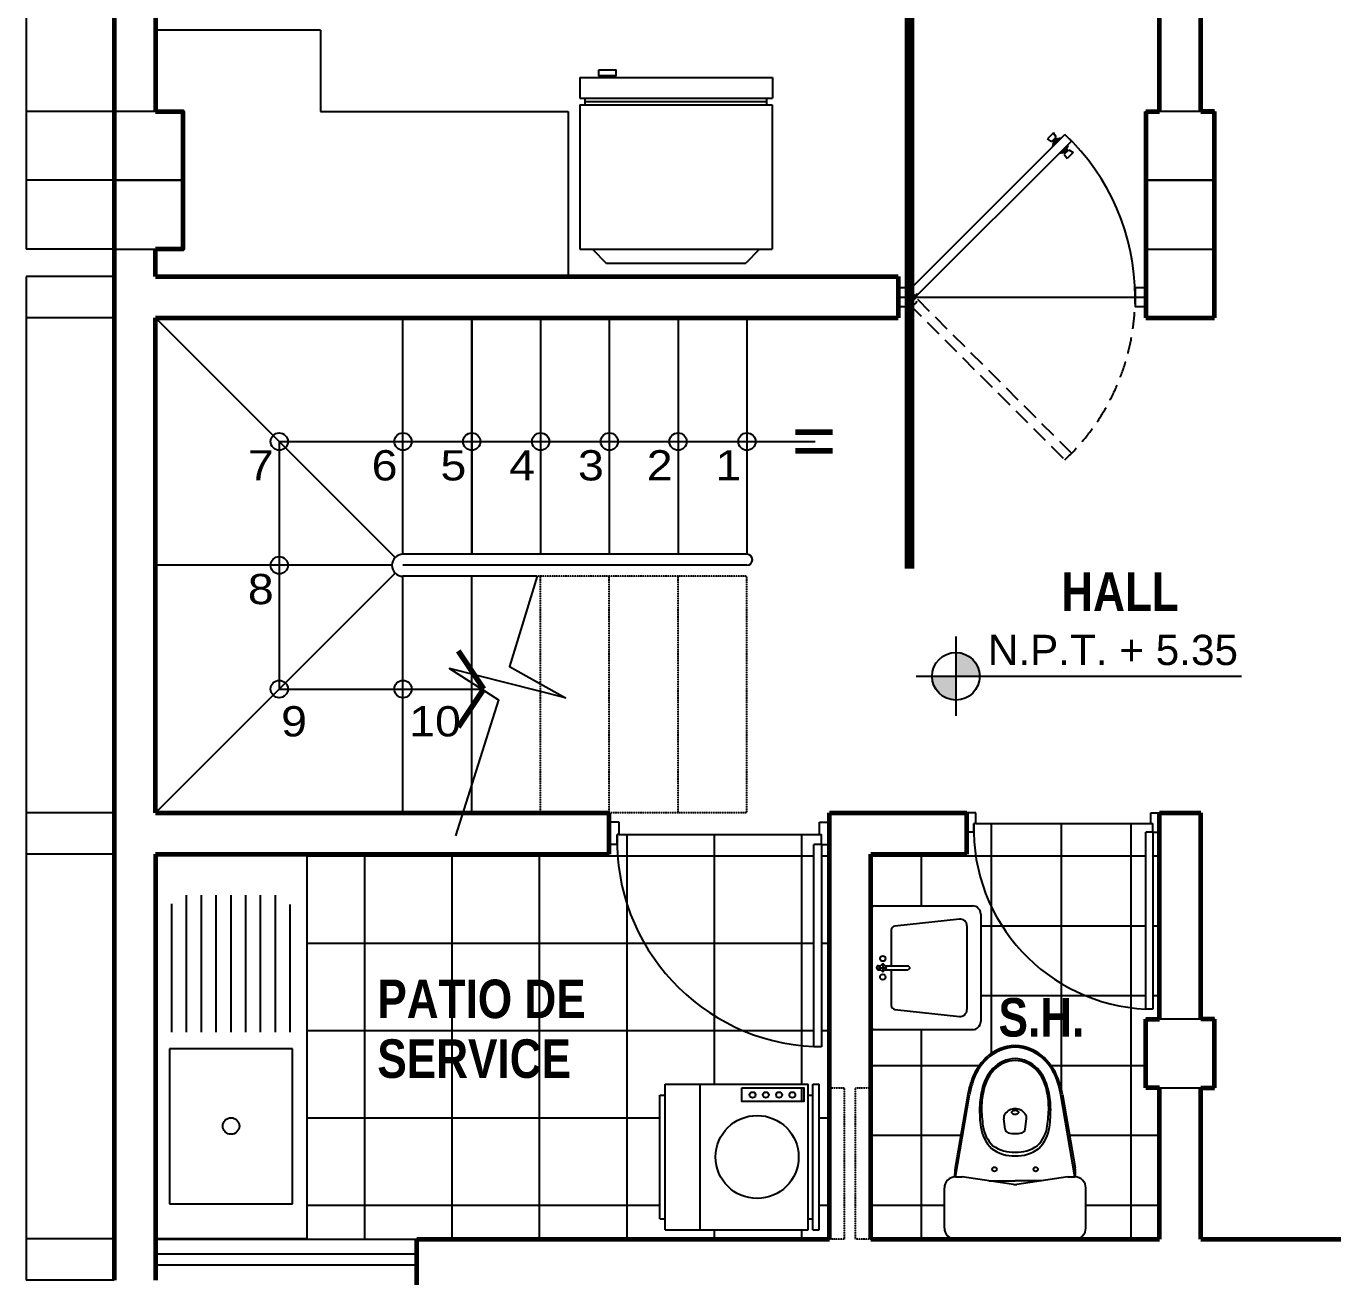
# Model space of a CAD drawing. Header units: millimetres. Extents: x -249630 to 95394, y -188036 to 109963.
# Drawn here: x -69887 to -63949, y 40556 to 46241 of the extents above; entities that cross this region are included whole.
import ezdxf

# ---------------------------------------------------------------- set-up
doc = ezdxf.new("R2010")
doc.units = ezdxf.units.MM
doc.header["$PDMODE"] = 2
doc.linetypes.add('ACAD_ISO04W100', pattern=[30, 24, -3, 0, -3])
doc.linetypes.add('DASHED2', pattern=[9.525, 6.35, -3.175])
for name, color, linetype in [('cotas', 1, 'Continuous'), ('Layer1', 2, 'Continuous'), ('Layer11', 30, 'Continuous'), ('Layer2', 8, 'Continuous'), ('Layer3', 3, 'Continuous'), ('Layer8', 8, 'Continuous'), ('PUERTAS', 14, 'Continuous'), ('SUBTITULOS', 90, 'Continuous'), ('TEXTOS', 11, 'Continuous'), ('VEREDA', 1, 'Continuous')]:
    doc.layers.add(name, color=color, linetype=linetype)
doc.layers.add('MUROS', color=6, linetype='Continuous', lineweight=60)
doc.styles.add('COTAS', font='arial.ttf', dxfattribs={"width": 1.1})
doc.styles.add('NIVEL', font='arial.ttf', dxfattribs={"width": 1.1, "height": 0.15})
doc.styles.add('SUBTITULOS(E)', font='swisscbi.ttf', dxfattribs={"oblique": 15, "height": 0.2})
doc.dimstyles.new('COTA1-50', dxfattribs={"dimscale": 0.5, "dimtxt": 0.22, "dimasz": 0.12, "dimexe": 0.08, "dimexo": 0.05, "dimgap": 0.076, "dimtad": 2, "dimzin": 4, "dimdsep": 46, "dimtxsty": 'COTAS', "dimblk": 'ARCHTICK', "dimcen": -0.1, "dimclrd": 141, "dimclre": 141, "dimclrt": 11, "dimadec": 0, "dimazin": 0, "dimtfac": 1, "dimtix": 1, "dimtmove": 1, "dimatfit": 3, "dimfxl": 1, "dimtolj": 1, "dimtzin": 0, "dimarcsym": 0})

# ---------------------------------------------------------------- blocks, each defined once
blk = doc.blocks.new('A$C69810C7B')
at = {"layer": 'PUERTAS', "color": 2}
for p, q in [((-0.99, -0.05), (-0.99, -0.15)), ((-0.945, -0.05), (-0.99, -0.05)), ((-0.945, -0.105), (-0.945, -0.05)), ((-0.045, -0.105), (-0.045, -0.05)), ((-0.045, -0.05), (0, -0.05)), ((0, -0.05), (0, -0.15)), ((-0.945, -0.105), (-0.955, -0.105)), ((-0.955, -0.15), (-0.955, -0.105)), ((-0.045, -0.105), (-0.035, -0.105)), ((-0.035, -0.15), (-0.035, -0.105)), ((-0.955, -0.15), (-0.99, -0.15)), ((-0.035, -0.15), (-0.07, -0.15)), ((-0.07, -1.06), (-0.07, -0.15)), ((-0.035, -0.15), (0, -0.15)), ((-0.035, -0.15), (-0.035, -1.06)), ((-0.035, -1.06), (-0.07, -1.06))]:
    blk.add_line(p, q, dxfattribs=at)
at = {"layer": 'PUERTAS', "color": 1}
blk.add_arc((-0.0268, -0.1318), 0.9286, 178.34796, 267.33498, dxfattribs=at)
blk = doc.blocks.new('INODRORO2')
at = {"ltscale": 0.8}
for p, q in [((0.04, 0.2572), (0.1856, 0.2572)), ((0, 0.2172), (0, -0.2172)), ((0.1983, 0.0057), (0.2256, 0.1922)), ((0.2256, 0.2172), (0.2256, 0.1922)), ((0.2256, 0.2163), (0.5242, 0.1658)), ((0.5259, 0.1716), (0.2588, 0.2177)), ((0.2115, 0.0957), (0.2115, -0.0001)), ((0.399, 0.0362), (0.4366, 0.0413)), ((0.2256, -0.1922), (0.1983, -0.0059)), ((0.2115, -0.0958), (0.2115, -0.0001)), ((0.399, -0.0364), (0.4366, -0.0415)), ((0.4785, -0.0001), (0.4785, -0.0001)), ((0.4785, -0.0001), (0.4785, -0.0001)), ((0.4785, -0.0001), (0.4785, -0.0001)), ((0.4785, -0.0001), (0.4785, -0.0001)), ((0.4785, -0.0001), (0.4785, -0.0001)), ((0.4785, -0.0001), (0.4785, -0.0001)), ((0.4785, -0.0001), (0.4785, -0.0001)), ((0.4785, -0.0001), (0.4785, -0.0001)), ((0.2256, -0.2165), (0.5242, -0.166)), ((0.5259, -0.1718), (0.2588, -0.2179)), ((0.2256, -0.1922), (0.2256, -0.2172)), ((0.04, -0.2572), (0.1856, -0.2572))]:
    blk.add_line(p, q, dxfattribs=at)
blk.add_lwpolyline([(0.4605, -0.0121, -0.139005), (0.4576, -0.0113, -0.107089), (0.4548, -0.0086, -0.080212), (0.4531, -0.0049, -0.06796), (0.4524, -0.0001, -0.06796), (0.4531, 0.0047, -0.080212), (0.4548, 0.0084, -0.107089), (0.4576, 0.0111, -0.139005), (0.4605, 0.0119, -0.139005), (0.4634, 0.0111, -0.107089), (0.4662, 0.0084, -0.080212), (0.4679, 0.0047, -0.06796), (0.4685, -0.0001, -0.06796), (0.4679, -0.0049, -0.080212), (0.4662, -0.0086, -0.107089), (0.4634, -0.0113, -0.139005)], format="xyb", close=True, dxfattribs=at)
for centre in [(0.2535, 0.0749), (0.2535, -0.0751)]:
    blk.add_circle(centre, 0.008, dxfattribs=at)
for centre, radius, start, end in [((0.04, 0.2172), 0.04, 90, 180), ((0.1856, 0.2172), 0.04, 0, 90), ((0.2332, 0.0699), 0.15, 80.2071, 92.9611), ((0.4756, -0.1224), 0.2923, 71.5678, 80.4152), ((0.4756, -0.12), 0.2959, 71.1915, 80.2071), ((0.5113, -0.0365), 0.1997, 43.8873, 73.4946), ((0.511, -0.0368), 0.2058, 43.507, 73.073), ((0.4242, -0.0065), 0.1323, 97.705, 135.6982), ((0.4275, -0.005), 0.1229, 97.7071, 135.993), ((0.4679, -0.2993), 0.4284, 88.5821, 98.2413), ((0.4812, -0.365), 0.487, 90.3239, 98.295), ((0.4752, -0.1504), 0.2793, 75.0071, 89.3331), ((0.4751, -0.1588), 0.2808, 75.8067, 89.3181), ((0.5132, -0.0331), 0.1497, 47.8845, 78.1333), ((0.5129, -0.0338), 0.157, 47.1692, 77.2746), ((0.5383, -0.0064), 0.1593, 2.2523, 42.8254), ((0.5388, -0.0064), 0.1648, 2.1936, 42.4727), ((0.4342, 0.0057), 0.1319, 142.554, 182.5334), ((0.4535, 0.0032), 0.1381, 145.9958, 181.3648), ((0.5342, -0.0059), 0.1154, 2.8715, 46.5577), ((0.5349, -0.006), 0.1217, 2.76, 45.8858), ((0.2379, -0.0001), 0.04, 171.6858, 188.3224), ((0.4886, -0.0001), 0.1051, 166.2304, 180), ((0.4011, 0.0213), 0.015, 97.7652, 166.2304), ((0.44, 0.0166), 0.025, 53.8168, 97.7652), ((0.4278, -0.0001), 0.0456, 0, 53.8168), ((0.4342, -0.0059), 0.1319, 177.4666, 217.446), ((0.4535, -0.0034), 0.1381, 178.6352, 214.0042), ((0.4886, -0.0001), 0.1051, 180, 193.7696), ((0.4011, -0.0215), 0.015, 193.7696, 262.2348), ((0.44, -0.0168), 0.025, 262.2348, 306.1832), ((0.4278, -0.0001), 0.0456, 306.1832, 0), ((0.5342, 0.0057), 0.1154, 313.4423, 357.1285), ((0.5349, 0.0058), 0.1217, 314.1142, 357.24), ((0.5383, 0.0062), 0.1593, 317.1746, 357.7477), ((0.5388, 0.0062), 0.1648, 317.5273, 357.8064), ((0.4242, 0.0063), 0.1323, 224.3018, 262.295), ((0.4275, 0.0048), 0.1229, 224.007, 262.2929), ((0.5132, 0.0329), 0.1497, 281.8667, 312.1155), ((0.5129, 0.0336), 0.157, 282.7254, 312.8308), ((0.4679, 0.2991), 0.4284, 261.7587, 271.4179), ((0.4812, 0.3649), 0.487, 261.705, 269.6761), ((0.4751, 0.1586), 0.2808, 270.6819, 284.1933), ((0.4752, 0.1502), 0.2793, 270.6669, 284.9929), ((0.5113, 0.0363), 0.1997, 286.5054, 316.1127), ((0.511, 0.0366), 0.2058, 286.927, 316.493), ((0.4756, 0.1222), 0.2923, 279.5848, 288.4322), ((0.4756, 0.1198), 0.2959, 279.7929, 288.8085), ((0.04, -0.2172), 0.04, 180, 270), ((0.1856, -0.2172), 0.04, 270, 0), ((0.2332, -0.0701), 0.15, 267.034, 279.7929)]:
    blk.add_arc(centre, radius, start, end, dxfattribs=at)
blk = doc.blocks.new('102-lav')
for p, q in [((0.42, 0), (0, 0)), ((-0.015, -0.015), (-0.015, -0.37)), ((0.21, -0.0289), (0.195, -0.0439)), ((0.195, -0.0439), (0.21, -0.0589)), ((0.225, -0.0439), (0.195, -0.0439)), ((0.2025, -0.0289), (0.2025, -0.0364)), ((0.21, -0.0289), (0.21, -0.0589)), ((0.225, -0.0439), (0.21, -0.0289)), ((0.21, -0.0589), (0.225, -0.0439)), ((0.2175, -0.0289), (0.2175, -0.0364)), ((0.435, -0.015), (0.435, -0.37)), ((0.0585, -0.0884), (0.033, -0.3223)), ((0.2025, -0.075), (0.0735, -0.075)), ((0.2025, -0.0514), (0.2025, -0.1364)), ((0.2175, -0.0514), (0.2175, -0.1364)), ((0.3465, -0.075), (0.2175, -0.075)), ((0.387, -0.3223), (0.3615, -0.0884)), ((0.21, -0.1439), (0.2025, -0.1364)), ((0.21, -0.1439), (0.2175, -0.1364)), ((0.3621, -0.35), (0.0579, -0.35)), ((0.405, -0.4), (0.015, -0.4))]:
    blk.add_line(p, q)
for centre in [(0.1764, -0.0439), (0.2436, -0.0439)]:
    blk.add_circle(centre, 0.01)
for centre, radius, start, end in [((0, -0.015), 0.015, 90, 180), ((0.42, -0.015), 0.015, 0, 90), ((0.21, -0.0289), 0.0075, 0, 180), ((0.0735, -0.09), 0.015, 90, 173.7742), ((0.3465, -0.09), 0.015, 6.2258, 90), ((0.0579, -0.325), 0.025, 173.7742, 270), ((0.3621, -0.325), 0.025, 270, 6.2258), ((0.015, -0.37), 0.03, 180, 270), ((0.405, -0.37), 0.03, 270, 0)]:
    blk.add_arc(centre, radius, start, end)
blk = doc.blocks.new('A$C7D3E3FD6')
for p, q in [((0.02, 0.5292), (0.54, 0.5292)), ((0.02, 0), (0.02, 0.5292)), ((0.1455, 0.5292), (0.1455, 0)), ((0.54, 0), (0.54, 0.5292)), ((0.556, 0.5292), (0.58, 0.5292)), ((0.556, 0), (0.556, 0.5292)), ((0.58, 0), (0.58, 0.5292)), ((0, 0.4892), (0.02, 0.4892)), ((0, 0.04), (0, 0.4892)), ((0.54, 0.4892), (0.556, 0.4892)), ((0, 0.04), (0.02, 0.04)), ((0.02, 0), (0.54, 0)), ((0.54, 0.04), (0.556, 0.04)), ((0.556, 0), (0.58, 0))]:
    blk.add_line(p, q)
blk.add_lwpolyline([(0.2985, 0.5163), (0.5238, 0.5163), (0.5238, 0.466), (0.2985, 0.466)], close=True)
for centre, radius in [((0.3375, 0.4902), 0.0107), ((0.3856, 0.4902), 0.0107), ((0.4338, 0.4902), 0.0107), ((0.4819, 0.4902), 0.0107), ((0.3539, 0.2646), 0.1509)]:
    blk.add_circle(centre, radius)
blk = doc.blocks.new('lavadero-patio')
at = {"ltscale": 0.5}
for p, q in [((-11.1344, -5.5994), (-9.7356, -5.5994)), ((-11.1344, -6.1494), (-11.1344, -5.5994)), ((-9.7356, -5.5994), (-9.7356, -6.1494)), ((-10.4437, -5.6507), (-11.0082, -5.6507)), ((-11.0082, -5.6507), (-11.0082, -6.098)), ((-10.4437, -6.098), (-10.4437, -5.6507)), ((-10.3836, -5.6593), (-9.9167, -5.6593)), ((-10.3836, -5.713), (-9.8855, -5.713)), ((-10.3836, -5.7668), (-9.8855, -5.7668)), ((-10.3836, -5.8206), (-9.8855, -5.8206)), ((-10.3836, -5.8743), (-9.8855, -5.8743)), ((-10.3836, -5.9281), (-9.8855, -5.9281)), ((-10.3836, -5.9819), (-9.8855, -5.9819)), ((-10.3836, -6.0356), (-9.8855, -6.0356)), ((-11.0082, -6.098), (-10.4437, -6.098)), ((-10.3836, -6.0894), (-9.9191, -6.0894)), ((-9.7356, -6.1494), (-11.1344, -6.1494))]:
    blk.add_line(p, q, dxfattribs=at)
blk.add_circle((-10.7247, -5.8744), 0.0302, dxfattribs=at)
blk = doc.blocks.new('Ref1')
for p, q in [((-0.3498, 0.675), (0.3502, 0.675)), ((-0.3498, 0.675), (-0.3498, 0.6)), ((0.3502, 0.675), (0.3502, 0.6)), ((-0.35, 0.575), (0.35, 0.575)), ((-0.35, 0.575), (-0.35, 0.05)), ((-0.3498, 0.6), (0.3502, 0.6)), ((-0.3298, 0.575), (-0.3298, 0.6)), ((-0.3298, 0.5875), (0.3302, 0.5875)), ((0.3302, 0.575), (0.3302, 0.6)), ((0.35, 0.575), (0.35, 0.05)), ((-0.35, 0.05), (0.35, 0.05)), ((-0.3035, 0.05), (-0.2542, 0)), ((0.3035, 0.05), (0.2542, 0)), ((-0.2542, 0), (0.2542, 0))]:
    blk.add_line(p, q)
blk.add_lwpolyline([(-0.2813, 0.7017), (-0.2813, 0.6823), (-0.2178, 0.6823), (-0.2178, 0.7017)], close=True)
blk = doc.blocks.new('A$C32BB2099')
at = {"layer": 'PUERTAS', "color": 2}
blk.add_line((-0.956, -0.4165), (-0.9808, -0.442), dxfattribs=at)
at = {"layer": 'PUERTAS', "color": 1}
for p, q in [((-0.9407, -0.4319), (-0.9398, -0.431)), ((-0.9101, -0.4607), (-0.9398, -0.431)), ((-0.9398, -0.431), (-0.9294, -0.4341)), ((-0.9294, -0.4341), (-0.9272, -0.4319)), ((-0.9132, -0.4503), (-0.9294, -0.4341)), ((-0.9254, -0.4337), (-0.9272, -0.4319)), ((-0.9254, -0.4337), (-0.9231, -0.4314)), ((-0.9128, -0.4463), (-0.9254, -0.4337)), ((-0.9231, -0.4269), (-0.9123, -0.4107)), ((-0.9195, -0.4305), (-0.9231, -0.4269)), ((-0.9218, -0.4328), (-0.9231, -0.4314)), ((-0.9218, -0.4328), (-0.9195, -0.4305)), ((-0.9119, -0.4427), (-0.9218, -0.4328)), ((-0.9096, -0.4404), (-0.9195, -0.4305)), ((-0.9128, -0.4463), (-0.9105, -0.444)), ((-0.9128, -0.4463), (-0.911, -0.4481)), ((-0.9123, -0.4107), (-0.8898, -0.4332)), ((-0.9119, -0.4427), (-0.9096, -0.4404)), ((-0.9119, -0.4427), (-0.9105, -0.444)), ((-0.9096, -0.4404), (-0.906, -0.444)), ((-0.906, -0.444), (-0.8898, -0.4332)), ((-0.9707, -0.4746), (-0.9869, -0.4854)), ((-0.9869, -0.4854), (-0.9644, -0.5079)), ((-0.9671, -0.4782), (-0.9707, -0.4746)), ((-0.9649, -0.4759), (-0.9671, -0.4782)), ((-0.9572, -0.4881), (-0.9671, -0.4782)), ((-0.9658, -0.457), (-0.9667, -0.4579)), ((-0.937, -0.4876), (-0.9667, -0.4579)), ((-0.9667, -0.4579), (-0.9635, -0.4683)), ((-0.964, -0.4723), (-0.9662, -0.4746)), ((-0.9649, -0.4759), (-0.9662, -0.4746)), ((-0.9635, -0.4683), (-0.9658, -0.4705)), ((-0.964, -0.4723), (-0.9658, -0.4705)), ((-0.955, -0.4858), (-0.9649, -0.4759)), ((-0.9536, -0.4917), (-0.9644, -0.5079)), ((-0.9514, -0.4849), (-0.964, -0.4723)), ((-0.9473, -0.4845), (-0.9635, -0.4683)), ((-0.955, -0.4858), (-0.9572, -0.4881)), ((-0.9572, -0.4881), (-0.9536, -0.4917)), ((-0.955, -0.4858), (-0.9536, -0.4872)), ((-0.9514, -0.4849), (-0.9536, -0.4872)), ((-0.9514, -0.4849), (-0.9496, -0.4867)), ((-0.9473, -0.4845), (-0.9496, -0.4867)), ((-0.937, -0.4876), (-0.9473, -0.4845)), ((-0.9361, -0.4867), (-0.937, -0.4876)), ((-0.9258, -0.4467), (-0.9258, -0.4467)), ((-0.9258, -0.4467), (-0.9258, -0.4467)), ((-0.9132, -0.4503), (-0.911, -0.4481)), ((-0.9101, -0.4607), (-0.9132, -0.4503)), ((-0.911, -0.4616), (-0.9101, -0.4607))]:
    blk.add_line(p, q, dxfattribs=at)
at = {"layer": 'PUERTAS', "color": 2}
for points in [[(-0.3281, -0.1345), (-0.3981, -0.1345), (-0.3981, -0.1745), (-0.3981, -0.1745), (-0.3981, -0.1745), (-0.3281, -0.1745)], [(-0.3281, -1.0345), (-0.3981, -1.0345), (-0.3981, -1.0745), (-0.3981, -1.0745), (-0.3981, -1.0745), (-0.3281, -1.0745)]]:
    blk.add_lwpolyline(points, close=True, dxfattribs=at)
blk.add_lwpolyline([(-0.956, -0.4165), (-0.3651, -1.0074), (-0.3903, -1.0325), (-0.9808, -0.442)], dxfattribs=at)
at = {"layer": 'PUERTAS', "color": 1, "linetype": 'DASHED2', "ltscale": 0.01}
blk.add_lwpolyline([(0.2297, -0.4165), (-0.3611, -1.0074), (-0.336, -1.0325), (0.2546, -0.442)], dxfattribs=at)
blk.add_lwpolyline([(-0.3558, -1.0345), (-0.3704, -1.0345), (-0.3704, -1.022), (-0.3558, -1.022)], close=True, dxfattribs=at)
for centre in [(-0.3777, -1.02), (-0.3485, -1.02)]:
    blk.add_circle(centre, 0.0146, dxfattribs=at)
at = {"layer": 'PUERTAS', "color": 1}
blk.add_arc((-0.3651, -1.0189), 0.8438, 89.8648, 136.8608, dxfattribs=at)
at = {"layer": 'PUERTAS', "color": 1, "linetype": 'DASHED2', "ltscale": 0.01}
blk.add_arc((-0.3611, -1.0189), 0.8438, 43.1392, 90.1352, dxfattribs=at)
blk = doc.blocks.new('_ArchTick')
at = {"color": 0, "linetype": 'ByBlock', "const_width": 0.15}
blk.add_lwpolyline([(-0.5, -0.5), (0.5, 0.5)], dxfattribs=at)
blk = doc.blocks.new('*D133')
at = {"layer": 'cotas', "color": 141, "lineweight": -2, "transparency": 16777216}
for p, q in [((-69486.9, 48102.8), (-69886.6, 48102.8)), ((-69886.6, 48102.8), (-69886.6, 45852.8)), ((-69486.9, 45852.8), (-69886.6, 45852.8))]:
    blk.add_line(p, q, dxfattribs=at)
at = {"layer": 'Defpoints', "color": 0, "transparency": 16777216}
for p in [(-69486.9, 48102.8), (-69886.6, 45852.8), (-69486.9, 45852.8)]:
    blk.add_point(p, dxfattribs=at)
at = {"layer": 'cotas', "color": 141, "lineweight": -2, "transparency": 16777216, "xscale": 0.06, "yscale": 0.06, "zscale": 0.06}
for p, rotation in [((-69886.6, 48102.8), 90), ((-69886.6, 45852.8), 270)]:
    blk.add_blockref('_ArchTick', p, dxfattribs=dict(at, rotation=rotation))
at = {"layer": 'cotas', "color": 11, "transparency": 16777216, "insert": (-69886.7, 46977.8), "char_height": 0.11, "attachment_point": 5, "rotation": 90, "style": 'COTAS'}
blk.add_mtext('\\A1;2250.00', dxfattribs=at)
blk = doc.blocks.new('*D134')
at = {"layer": 'cotas', "color": 141, "lineweight": -2, "transparency": 16777216}
for p, q in [((-69486.9, 45852.8), (-69886.6, 45852.8)), ((-69886.6, 45852.8), (-69886.6, 45540.3)), ((-69486.9, 45540.3), (-69886.6, 45540.3))]:
    blk.add_line(p, q, dxfattribs=at)
at = {"layer": 'Defpoints', "color": 0, "transparency": 16777216}
for p in [(-69486.9, 45852.8), (-69886.6, 45540.3), (-69486.9, 45540.3)]:
    blk.add_point(p, dxfattribs=at)
at = {"layer": 'cotas', "color": 141, "lineweight": -2, "transparency": 16777216, "xscale": 0.06, "yscale": 0.06, "zscale": 0.06}
for p, rotation in [((-69886.6, 45852.8), 90), ((-69886.6, 45540.3), 270)]:
    blk.add_blockref('_ArchTick', p, dxfattribs=dict(at, rotation=rotation))
at = {"layer": 'cotas', "color": 11, "transparency": 16777216, "insert": (-69886.7, 45696.5), "char_height": 0.11, "attachment_point": 5, "rotation": 90, "style": 'COTAS'}
blk.add_mtext('\\A1;312.50', dxfattribs=at)
blk = doc.blocks.new('*D135')
at = {"layer": 'cotas', "color": 141, "lineweight": -2, "transparency": 16777216}
for p, q in [((-69486.9, 45540.3), (-69886.6, 45540.3)), ((-69886.6, 45540.3), (-69886.6, 45227.8)), ((-69486.9, 45227.8), (-69886.6, 45227.8))]:
    blk.add_line(p, q, dxfattribs=at)
at = {"layer": 'Defpoints', "color": 0, "transparency": 16777216}
for p in [(-69486.9, 45540.3), (-69886.6, 45227.8), (-69486.9, 45227.8)]:
    blk.add_point(p, dxfattribs=at)
at = {"layer": 'cotas', "color": 141, "lineweight": -2, "transparency": 16777216, "xscale": 0.06, "yscale": 0.06, "zscale": 0.06}
for p, rotation in [((-69886.6, 45540.3), 90), ((-69886.6, 45227.8), 270)]:
    blk.add_blockref('_ArchTick', p, dxfattribs=dict(at, rotation=rotation))
at = {"layer": 'cotas', "color": 11, "transparency": 16777216, "insert": (-69886.7, 45384), "char_height": 0.11, "attachment_point": 5, "rotation": 90, "style": 'COTAS'}
blk.add_mtext('\\A1;312.50', dxfattribs=at)
blk = doc.blocks.new('*D136')
at = {"layer": 'cotas', "color": 141, "lineweight": -2, "transparency": 16777216}
for p, q in [((-69486.9, 45102.8), (-69886.6, 45102.8)), ((-69886.6, 45102.8), (-69886.6, 44915.3)), ((-69486.9, 44915.3), (-69886.6, 44915.3))]:
    blk.add_line(p, q, dxfattribs=at)
at = {"layer": 'Defpoints', "color": 0, "transparency": 16777216}
for p in [(-69486.9, 45102.8), (-69886.6, 44915.3), (-69486.9, 44915.3)]:
    blk.add_point(p, dxfattribs=at)
at = {"layer": 'cotas', "color": 141, "lineweight": -2, "transparency": 16777216, "xscale": 0.06, "yscale": 0.06, "zscale": 0.06}
for p, rotation in [((-69886.6, 45102.8), 90), ((-69886.6, 44915.3), 270)]:
    blk.add_blockref('_ArchTick', p, dxfattribs=dict(at, rotation=rotation))
at = {"layer": 'cotas', "color": 11, "transparency": 16777216, "insert": (-69886.7, 44915.3), "char_height": 0.11, "attachment_point": 5, "rotation": 90, "style": 'COTAS'}
blk.add_mtext('\\A1;187.50', dxfattribs=at)
blk = doc.blocks.new('*D137')
at = {"layer": 'cotas', "color": 141, "lineweight": -2, "transparency": 16777216}
for p, q in [((-69486.9, 44915.3), (-69886.6, 44915.3)), ((-69886.6, 44915.3), (-69886.6, 42665.3)), ((-69486.9, 42665.3), (-69886.6, 42665.3))]:
    blk.add_line(p, q, dxfattribs=at)
at = {"layer": 'Defpoints', "color": 0, "transparency": 16777216}
for p in [(-69486.9, 44915.3), (-69886.6, 42665.3), (-69486.9, 42665.3)]:
    blk.add_point(p, dxfattribs=at)
at = {"layer": 'cotas', "color": 141, "lineweight": -2, "transparency": 16777216, "xscale": 0.06, "yscale": 0.06, "zscale": 0.06}
for p, rotation in [((-69886.6, 44915.3), 90), ((-69886.6, 42665.3), 270)]:
    blk.add_blockref('_ArchTick', p, dxfattribs=dict(at, rotation=rotation))
at = {"layer": 'cotas', "color": 11, "transparency": 16777216, "insert": (-69886.7, 43790.3), "char_height": 0.11, "attachment_point": 5, "rotation": 90, "style": 'COTAS'}
blk.add_mtext('\\A1;2250.00', dxfattribs=at)
blk = doc.blocks.new('*D138')
at = {"layer": 'cotas', "color": 141, "lineweight": -2, "transparency": 16777216}
for p, q in [((-69486.9, 42665.3), (-69886.6, 42665.3)), ((-69886.6, 42665.3), (-69886.6, 42477.8)), ((-69486.9, 42477.8), (-69886.6, 42477.8))]:
    blk.add_line(p, q, dxfattribs=at)
at = {"layer": 'Defpoints', "color": 0, "transparency": 16777216}
for p in [(-69486.9, 42665.3), (-69886.6, 42477.8), (-69486.9, 42477.8)]:
    blk.add_point(p, dxfattribs=at)
at = {"layer": 'cotas', "color": 141, "lineweight": -2, "transparency": 16777216, "xscale": 0.06, "yscale": 0.06, "zscale": 0.06}
for p, rotation in [((-69886.6, 42665.3), 90), ((-69886.6, 42477.8), 270)]:
    blk.add_blockref('_ArchTick', p, dxfattribs=dict(at, rotation=rotation))
at = {"layer": 'cotas', "color": 11, "transparency": 16777216, "insert": (-69886.7, 42571.5), "char_height": 0.11, "attachment_point": 5, "rotation": 90, "style": 'COTAS'}
blk.add_mtext('\\A1;187.50', dxfattribs=at)
blk = doc.blocks.new('*D139')
at = {"layer": 'cotas', "color": 141, "lineweight": -2, "transparency": 16777216}
for p, q in [((-69486.9, 42477.8), (-69886.6, 42477.8)), ((-69886.6, 42477.8), (-69886.6, 40727.8)), ((-69486.9, 40727.8), (-69886.6, 40727.8))]:
    blk.add_line(p, q, dxfattribs=at)
at = {"layer": 'Defpoints', "color": 0, "transparency": 16777216}
for p in [(-69486.9, 42477.8), (-69886.6, 40727.8), (-69486.9, 40727.8)]:
    blk.add_point(p, dxfattribs=at)
at = {"layer": 'cotas', "color": 141, "lineweight": -2, "transparency": 16777216, "xscale": 0.06, "yscale": 0.06, "zscale": 0.06}
for p, rotation in [((-69886.6, 42477.8), 90), ((-69886.6, 40727.8), 270)]:
    blk.add_blockref('_ArchTick', p, dxfattribs=dict(at, rotation=rotation))
at = {"layer": 'cotas', "color": 11, "transparency": 16777216, "insert": (-69886.7, 41602.8), "char_height": 0.11, "attachment_point": 5, "rotation": 90, "style": 'COTAS'}
blk.add_mtext('\\A1;1750.00', dxfattribs=at)
blk = doc.blocks.new('*D140')
at = {"layer": 'cotas', "color": 141, "lineweight": -2, "transparency": 16777216}
for p, q in [((-69486.9, 40727.8), (-69886.6, 40727.8)), ((-69886.6, 40727.8), (-69886.6, 40540.3)), ((-69486.9, 40540.3), (-69886.6, 40540.3))]:
    blk.add_line(p, q, dxfattribs=at)
at = {"layer": 'Defpoints', "color": 0, "transparency": 16777216}
for p in [(-69486.9, 40727.8), (-69886.6, 40540.3), (-69486.9, 40540.3)]:
    blk.add_point(p, dxfattribs=at)
at = {"layer": 'cotas', "color": 141, "lineweight": -2, "transparency": 16777216, "xscale": 0.06, "yscale": 0.06, "zscale": 0.06}
for p, rotation in [((-69886.6, 40727.8), 90), ((-69886.6, 40540.3), 270)]:
    blk.add_blockref('_ArchTick', p, dxfattribs=dict(at, rotation=rotation))
at = {"layer": 'cotas', "color": 11, "transparency": 16777216, "insert": (-69886.7, 40634), "char_height": 0.11, "attachment_point": 5, "rotation": 90, "style": 'COTAS'}
blk.add_mtext('\\A1;187.50', dxfattribs=at)

msp = doc.modelspace()

# ---------------------------------------------------------------- hatches: boundary and pattern name
at = {"layer": 'Layer1'}
h = msp.add_hatch(color=256, dxfattribs=at)
h.paths.add_polyline_path([(-65662.088, 43393.893), (-65662.088, 43285.718), (-65553.913, 43285.718, 0.41421358)])
h.paths.add_polyline_path([(-65662.088, 43285.718), (-65770.264, 43285.718, 0.41421349), (-65662.088, 43177.542)])
at = {"layer": 'Layer2'}
h = msp.add_hatch(dxfattribs=at)
h.set_pattern_fill('ANSI37', color=256, scale=100, angle=45, style=0)
h.set_pattern_definition([(90, (-235363, -222643.12), (-317.5, 3e-14), []), (180, (-235363, -222643.12), (-3e-14, -317.5), [])])
h.paths.add_polyline_path([(-64798.771, 42576.889), (-64767.837, 42576.889), (-64767.837, 42616.662), (-64776.675, 42616.662), (-65572.13, 42616.662), (-65580.968, 42616.662), (-65580.968, 42576.889), (-65581.151, 42576.889, 0.39496956), (-64798.771, 41773.191)])
h.paths.add_polyline_path([(-64799.403, 41415.273), (-64799.403, 41727.773), (-64736.903, 41727.773), (-64736.903, 42576.889), (-64767.837, 42576.889), (-64767.837, 41772.596), (-64798.771, 41772.596), (-64798.771, 41773.191, -0.39496956), (-65581.151, 42576.889), (-65611.903, 42576.889), (-65611.903, 42477.773), (-66049.403, 42477.773), (-66049.403, 42223.111, -0.41421356), (-66030.653, 42241.861), (-65586.903, 42241.861, -0.41421356), (-65549.403, 42204.361), (-65549.403, 41716.861, -0.41421356), (-65586.903, 41679.361), (-66030.653, 41679.361, -0.41421356), (-66049.403, 41698.111), (-66049.403, 40727.773), (-65664.615, 40727.773, -0.41421356), (-65714.615, 40777.773), (-65714.615, 40959.741, -0.39577463), (-65667.781, 41009.641, -0.05570751), (-65665.299, 41051.218), (-65607.66, 41385.16, -0.03935817), (-65593.3, 41441.494, -0.12972671), (-65524.282, 41553.201, -0.17758316), (-65393.032, 41607.119, -0.17758316), (-65261.782, 41553.201, -0.12972671), (-65192.763, 41441.494, -0.03935817), (-65178.403, 41385.16), (-65120.764, 41051.218, -0.05572879), (-65118.283, 41009.625, -0.39437778), (-65071.69, 40959.741), (-65071.69, 40777.773, -0.41421356), (-65121.69, 40727.773), (-64736.903, 40727.773), (-64736.903, 41415.273)])
h.paths.add_polyline_path([(-65514.371, 41597.756), (-65031.985, 41597.756), (-65031.985, 41873.211), (-65514.371, 41873.211)], flags=24)
h = msp.add_hatch(dxfattribs=at)
h.set_pattern_fill('ANSI37', color=256, scale=125, angle=45, style=0, double=1)
h.set_pattern_definition([(90, (-231859.96, -222643.1), (-396.875, 7e-14), []), (180, (-231859.96, -222643.1), (-7e-14, -396.875), [])])
h.paths.add_polyline_path([(-66307.61, 42521.018), (-66272.256, 42521.018), (-66272.256, 42566.472), (-66282.357, 42566.472), (-67191.448, 42566.472), (-67201.549, 42566.472), (-67201.549, 42521.018), (-67201.758, 42521.018, 0.39496956), (-66307.61, 41602.506)])
h.paths.add_polyline_path([(-68611.903, 42477.773), (-68611.902, 40727.773), (-68111.903, 40727.773), (-66236.903, 40727.773), (-66236.903, 42521.018), (-66272.256, 42521.018), (-66272.256, 41601.826), (-66307.61, 41601.826), (-66307.61, 41602.506, -0.39496956), (-67201.758, 42521.018), (-67236.903, 42521.018), (-67236.903, 42477.773)])
h.paths.add_polyline_path([(-66982.86, 41431.403), (-66332.86, 41431.403), (-66332.86, 41381.403), (-66312.86, 41381.403), (-66312.86, 41431.403), (-66282.86, 41431.403), (-66282.86, 40769.853), (-66312.86, 40769.853), (-66312.86, 40819.853), (-66332.86, 40819.853), (-66332.86, 40769.853), (-66982.86, 40769.853), (-66982.86, 40819.853), (-67007.86, 40819.853), (-67007.86, 41381.403), (-66982.86, 41381.403)], flags=16)
h.paths.add_polyline_path([(-66634.702, 41415.243), (-66353.147, 41415.243), (-66353.147, 41352.311), (-66634.702, 41352.311)], flags=0)
h.paths.add_polyline_path([(-66572.632, 41382.619, -1), (-66599.374, 41382.619, -1)], flags=0)
h.paths.add_polyline_path([(-68336.829, 41410.099), (-67340.465, 41410.099), (-67340.465, 41685.553), (-68336.829, 41685.553)], flags=24)
h.paths.add_polyline_path([(-68339.783, 41682.048), (-67368.193, 41682.048), (-67368.193, 41956.821), (-68339.783, 41956.821)], flags=24)

# ---------------------------------------------------------------- linework, layer by layer
at = {"layer": 'Layer1'}
for p, q in [((-65662.088, 43465.95), (-65662.088, 43105.486)), ((-65842.32, 43285.718), (-64365.181, 43285.718))]:
    msp.add_line(p, q, dxfattribs=at)
at = {"layer": 'Layer1', "linetype": 'Continuous'}
msp.add_line((-69299.403, 40727.773), (-68111.903, 40727.773), dxfattribs=at)
at = {"layer": 'Layer1'}
msp.add_circle((-65662.088, 43285.718), 108.176, dxfattribs=at)
at = {"layer": 'Layer11'}
for p, q in [((-68549.403, 46223.255), (-68549.403, 45852.773)), ((-68549.403, 45852.773), (-67424.403, 45852.773)), ((-66611.903, 43840.273), (-68174.403, 43840.273)), ((-66611.903, 43790.273), (-68174.403, 43790.273))]:
    msp.add_line(p, q, dxfattribs=at)
for points in [[(-68549.403, 46223.255), (-69299.403, 46223.255)], [(-67424.403, 45852.773), (-67424.403, 45102.773)], [(-67564.735, 43740.273), (-68174.403, 43740.273)]]:
    msp.add_lwpolyline(points, dxfattribs=at)
for centre, radius, start, end in [((-68174.403, 43790.273), 50, 90, 270), ((-66611.903, 43815.273), 25, 270, 90)]:
    msp.add_arc(centre, radius, start, end, dxfattribs=at)
at = {"layer": 'Layer2'}
for points in [[(-65572.13, 42616.662), (-64776.675, 42616.662)], [(-67191.448, 42566.472), (-66282.357, 42566.472)]]:
    msp.add_lwpolyline(points, dxfattribs=at)
at = {"layer": 'Layer3', "linetype": 'ACAD_ISO04W100', "ltscale": 0.025, "const_width": 43.75}
msp.add_lwpolyline([(-65873.175, 48992.963), (-65873.175, 43774.33)], dxfattribs=at)
at = {"layer": 'Layer8'}
for points in [[(-65924.403, 45009.023), (-64799.403, 45009.023)], [(-68736.903, 44352.773), (-66302.324, 44352.773)], [(-68736.903, 44352.773), (-68736.903, 43227.773), (-67807.401, 43227.773)]]:
    msp.add_lwpolyline(points, dxfattribs=at)
at = {"layer": 'Layer8', "const_width": 25}
for points in [[(-66222.358, 44395.142), (-66392.041, 44395.142)], [(-66222.358, 44310.403), (-66392.041, 44310.403)], [(-67807.401, 43227.773), (-67923.059, 43400.873)], [(-67807.401, 43227.773), (-67923.059, 43054.672)]]:
    msp.add_lwpolyline(points, dxfattribs=at)
at = {"layer": 'Layer8'}
for centre in [(-68736.903, 44352.773), (-68174.403, 44352.773), (-67861.903, 44352.773), (-67549.403, 44352.773), (-67236.903, 44352.773), (-66924.403, 44352.773), (-66611.903, 44352.773), (-68736.903, 43790.273), (-68736.903, 43227.773), (-68174.403, 43227.773)]:
    msp.add_circle(centre, 39.372, dxfattribs=at)
at = {"layer": 'MUROS'}
for p, q in [((-69486.903, 48415.273), (-69486.903, 40540.273)), ((-69299.403, 48102.773), (-69299.403, 45852.773)), ((-64736.903, 45852.773), (-64736.903, 48102.773)), ((-64549.403, 45852.773), (-64549.403, 48102.773)), ((-64799.403, 45852.773), (-64799.403, 44915.273)), ((-64799.403, 45852.773), (-64736.903, 45852.773)), ((-64486.903, 45852.773), (-64549.403, 45852.773)), ((-64549.403, 45852.773), (-64486.903, 45852.773)), ((-64486.903, 44915.273), (-64486.903, 45852.773)), ((-69299.403, 45102.773), (-69299.403, 45227.773)), ((-69299.403, 45102.773), (-65924.403, 45102.773)), ((-65924.403, 45102.773), (-65924.403, 44915.273)), ((-69299.403, 44915.273), (-65924.403, 44915.273)), ((-69299.403, 42665.273), (-69299.403, 44915.273)), ((-64799.403, 44915.273), (-64486.903, 44915.273)), ((-69299.403, 42665.273), (-67236.903, 42665.273)), ((-67236.903, 42477.773), (-67236.903, 42665.273)), ((-66236.903, 42665.273), (-65611.903, 42665.273)), ((-65611.903, 42477.773), (-65611.903, 42665.273)), ((-64736.903, 41727.773), (-64736.903, 42665.273)), ((-64736.903, 42665.273), (-64549.403, 42665.273)), ((-64549.403, 41727.773), (-64549.403, 42665.273)), ((-69299.403, 42477.773), (-67236.903, 42477.773)), ((-69299.403, 42477.773), (-69299.403, 40540.273)), ((-66049.403, 42477.773), (-65611.903, 42477.773)), ((-64799.403, 41415.273), (-64799.403, 41727.773)), ((-64799.403, 41727.773), (-64736.903, 41727.773)), ((-64486.903, 41727.773), (-64549.403, 41727.773)), ((-64486.903, 41415.273), (-64486.903, 41727.773)), ((-64736.903, 41415.273), (-64799.403, 41415.273)), ((-64736.903, 40727.773), (-64736.903, 41415.273)), ((-64549.403, 41415.273), (-64486.903, 41415.273)), ((-64549.403, 40727.773), (-64549.403, 41415.273)), ((-68111.903, 38102.773), (-68111.903, 40727.773)), ((-66049.403, 40727.773), (-64736.903, 40727.773)), ((-64549.403, 40727.773), (-61236.903, 40727.773))]:
    msp.add_line(p, q, dxfattribs=at)
at = {"layer": 'MUROS', "linetype": 'Continuous'}
for p, q in [((-66236.903, 40727.773), (-66236.903, 42665.273)), ((-66049.403, 40727.773), (-66049.403, 42477.773)), ((-68111.903, 40727.773), (-66236.903, 40727.773))]:
    msp.add_line(p, q, dxfattribs=at)
at = {"layer": 'MUROS'}
msp.add_lwpolyline([(-69299.403, 45852.773), (-69174.403, 45852.773), (-69174.403, 45227.773), (-69299.403, 45227.773)], dxfattribs=at)
at = {"layer": 'VEREDA'}
for p, q in [((-68209.758, 43825.628), (-69299.403, 44915.273)), ((-68174.403, 43840.273), (-68174.403, 44915.273)), ((-68174.403, 43840.273), (-68174.403, 44915.273)), ((-67861.903, 44915.273), (-67861.903, 43840.273)), ((-67861.903, 43840.273), (-67861.903, 44915.273)), ((-67549.403, 44915.273), (-67549.403, 43840.273)), ((-67236.903, 44915.273), (-67236.903, 43840.273)), ((-66924.403, 44915.273), (-66924.403, 43840.273)), ((-66611.903, 44915.273), (-66611.903, 43840.273)), ((-68224.403, 43790.273), (-69299.403, 43790.273)), ((-66611.903, 43790.273), (-67549.403, 43790.273)), ((-68209.758, 43754.917), (-69299.403, 42665.273)), ((-68174.403, 42665.273), (-68174.403, 43740.273)), ((-67861.903, 42665.273), (-67861.903, 43740.273))]:
    msp.add_line(p, q, dxfattribs=at)
at = {"layer": 'VEREDA', "linetype": 'DASHED2', "ltscale": 0.025}
for p, q in [((-66611.903, 43740.273), (-67564.735, 43740.273)), ((-67549.403, 42665.273), (-67549.403, 43740.273)), ((-67236.903, 42665.273), (-67236.903, 43740.273)), ((-66924.403, 42665.273), (-66924.403, 43740.273)), ((-66611.903, 42665.273), (-66611.903, 43740.273)), ((-66611.903, 42665.273), (-67236.903, 42665.273)), ((-66236.903, 41415.273), (-66168.153, 41415.273)), ((-66168.153, 40727.773), (-66168.153, 41415.273)), ((-66118.153, 40727.773), (-66118.153, 41415.273)), ((-66118.153, 41415.273), (-66049.403, 41415.273))]:
    msp.add_line(p, q, dxfattribs=at)
at = {"layer": 'VEREDA', "linetype": 'Continuous', "ltscale": 0.0025}
for p, q in [((-68111.903, 40659.023), (-69299.403, 40659.023)), ((-68111.903, 40609.023), (-69299.403, 40609.023))]:
    msp.add_line(p, q, dxfattribs=at)
at = {"layer": 'VEREDA'}
for points in [[(-69486.903, 45540.273), (-69174.403, 45540.273), (-69174.403, 45852.773), (-69486.903, 45852.773)], [(-64799.403, 45540.273), (-64486.903, 45540.273), (-64486.903, 45852.773), (-64799.403, 45852.773)], [(-69486.903, 45227.773), (-69174.403, 45227.773), (-69174.403, 45540.273), (-69486.903, 45540.273)], [(-64799.403, 45227.773), (-64486.903, 45227.773), (-64486.903, 45540.273), (-64799.403, 45540.273)], [(-64799.403, 41415.273), (-64486.903, 41415.273), (-64486.903, 41727.773), (-64799.403, 41727.773)]]:
    msp.add_lwpolyline(points, close=True, dxfattribs=at)
msp.add_lwpolyline([(-67564.735, 43740.273), (-67690.355, 43330.626), (-67436.286, 43187.56), (-67962.901, 43321.396), (-67741.169, 43178.33), (-67935.185, 42559.914)], dxfattribs=at)
at = {"layer": 'VEREDA', "linetype": 'DASHED2', "ltscale": 0.025}
for points in [[(-66168.153, 40727.773), (-66236.903, 40727.773)], [(-66049.403, 40727.773), (-66118.153, 40727.773)]]:
    msp.add_lwpolyline(points, dxfattribs=at)

# ---------------------------------------------------------------- block references
at = {"layer": 'Layer11', "xscale": 1250, "yscale": 1250, "zscale": 1250}
for name, p in [('Ref1', (-66933.83, 45164.188)), ('A$C7D3E3FD6', (-67007.86, 40769.853))]:
    msp.add_blockref(name, p, dxfattribs=at)
at = {"layer": 'Layer11', "xscale": 1250, "yscale": 1250, "zscale": 1250, "rotation": 90}
for name, p in [('lavadero-patio', (-76298.638, 54647.224)), ('102-lav', (-66049.403, 41698.111)), ('INODRORO2', (-65393.153, 40727.773))]:
    msp.add_blockref(name, p, dxfattribs=at)
at = {"layer": 'PUERTAS', "xscale": 1196.808510638419, "yscale": 1196.808510638419, "zscale": 1196.808510638419, "rotation": 270}
msp.add_blockref('A$C32BB2099', (-64638.378, 44574.44), dxfattribs=at)
at = {"layer": 'PUERTAS'}
for p, xscale, yscale, zscale in [((-64736.903, 42709.465), 883.8383838382782, 883.8383838382782, 883.8383838382782), ((-66236.903, 42672.533), 1010.101010100961, 1010.101010100961, 1010.101010100961)]:
    msp.add_blockref('A$C69810C7B', p, dxfattribs=dict(at, xscale=xscale, yscale=yscale, zscale=zscale))

# ---------------------------------------------------------------- texts
at = {"layer": 'SUBTITULOS', "linetype": 'ByBlock', "style": 'SUBTITULOS(E)'}
for s, p in [('HALL', (-65183.484, 43582.982)), ('PATIO DE', (-68290.92, 41731.821)), ('S.H.', (-65468.462, 41647.87)), ('SERVICE', (-68290.92, 41460.212))]:
    msp.add_text(s, height=175, dxfattribs=at).set_placement(p)
at = {"layer": 'TEXTOS', "linetype": 'ByBlock', "style": 'NIVEL', "width": 1.1}
for s, p in [('7', (-68879.356, 44175.966)), ('6', (-68316.856, 44175.966)), ('5', (-68004.356, 44175.966)), ('4', (-67691.856, 44175.966)), ('3', (-67379.356, 44175.966)), ('2', (-67066.856, 44175.966)), ('1', (-66754.356, 44175.966)), ('8', (-68879.356, 43613.466)), ('9', (-68728.082, 43012.38)), ('10', (-68146.271, 43012.38))]:
    msp.add_text(s, height=137.5, dxfattribs=at).set_placement(p)
at = {"layer": 'TEXTOS', "linetype": 'ByBlock', "style": 'NIVEL'}
msp.add_text('N.P.T. + 5.35', height=137.5, dxfattribs=at).set_placement((-65517.31, 43336.76))

# ---------------------------------------------------------------- dimensions: what is measured, and where the dimension line sits
at = {"layer": 'cotas'}
for base, p1, p2, picture, middle in [((-69886.579, 45852.773), (-69486.903, 48102.773), (-69486.903, 45852.773), '*D133', (-69886.673, 46977.773)), ((-69886.579, 45540.273), (-69486.903, 45852.773), (-69486.903, 45540.273), '*D134', (-69886.673, 45696.523)), ((-69886.579, 45227.773), (-69486.903, 45540.273), (-69486.903, 45227.773), '*D135', (-69886.673, 45384.023)), ((-69886.579, 42665.273), (-69486.903, 44915.273), (-69486.903, 42665.273), '*D137', (-69886.673, 43790.273)), ((-69886.579, 42477.773), (-69486.903, 42665.273), (-69486.903, 42477.773), '*D138', (-69886.673, 42571.523)), ((-69886.579, 40727.773), (-69486.903, 42477.773), (-69486.903, 40727.773), '*D139', (-69886.673, 41602.773)), ((-69886.579, 40540.273), (-69486.903, 40727.773), (-69486.903, 40540.273), '*D140', (-69886.673, 40634.023))]:
    dim = msp.add_linear_dim(base=base, p1=p1, p2=p2, angle=90, dimstyle='COTA1-50', dxfattribs=at)
    dim.commit()
    dim.dimension.update_dxf_attribs({"geometry": picture, "text_midpoint": middle})
dim = msp.add_linear_dim(base=(-69886.579, 44915.273), p1=(-69486.903, 45102.773), p2=(-69486.903, 44915.273), angle=90, dimstyle='COTA1-50', dxfattribs=at)
dim.commit()
dim.dimension.update_dxf_attribs({"geometry": '*D136', "text_midpoint": (-69886.579, 44915.273), "dimtype": 160})

doc.saveas('drawing.dxf')
